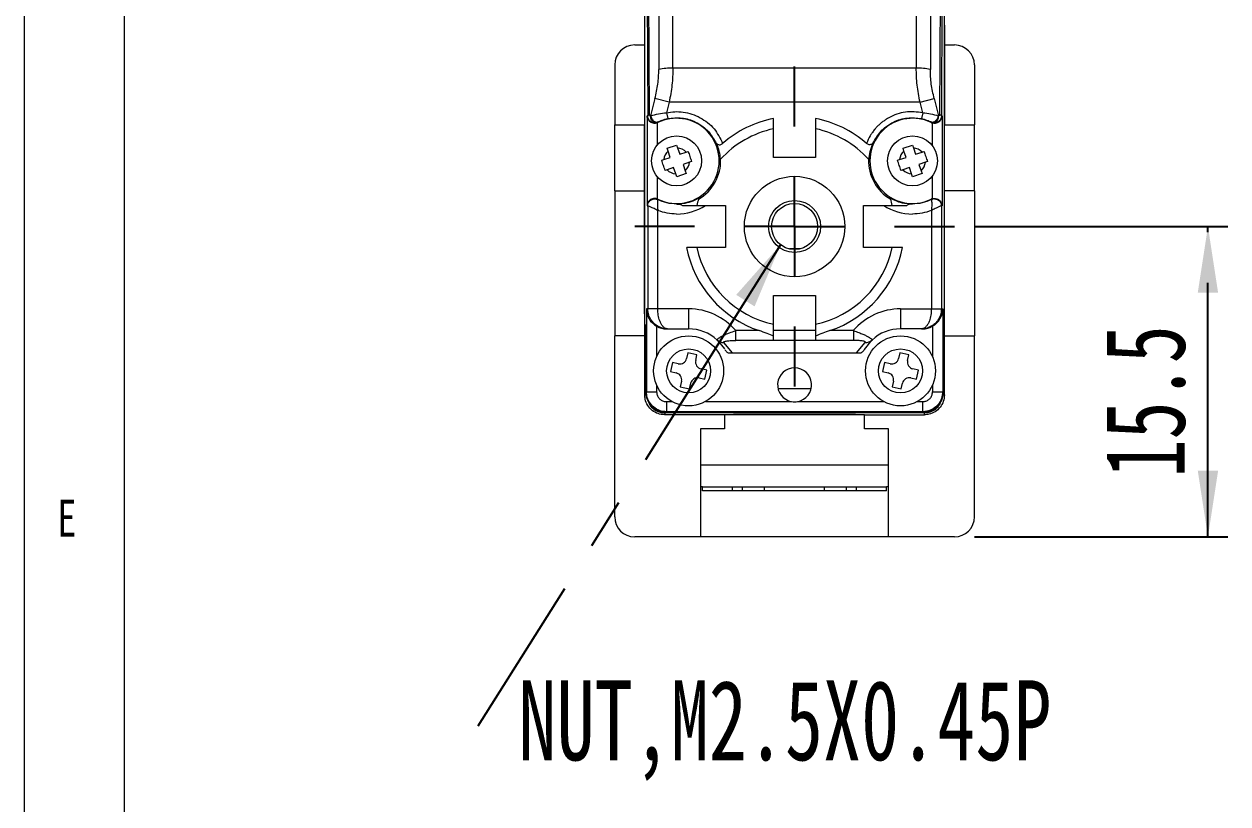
# Paper-space layout '시트2-ENG' of a CAD drawing. Header units: millimetres. Extents: x 5 to 415, y 5 to 292.
# Drawn here: x 5 to 65.2, y 59.4 to 98.4 of the extents above; entities that cross this region are included whole.
import ezdxf

# ---------------------------------------------------------------- set-up
doc = ezdxf.new("R2010")
doc.units = ezdxf.units.MM
doc.linetypes.add('CENTERX2', pattern=[20.32, 12.7, -2.54, 2.54, -2.54])
doc.layers.add('CENTER_LINE', color=7, linetype='CENTERX2')
doc.styles.add('SLDTEXTSTYLE0', font='TXT', dxfattribs={"width": 0.7})
doc.styles.add('SLDTEXTSTYLE3', font='TXT', dxfattribs={"width": 0.75})
doc.dimstyles.new('SLDDIMSTYLE5', dxfattribs={"dimtxt": 4, "dimasz": 3.302, "dimexe": 0, "dimexo": 0.0625, "dimgap": 1, "dimtad": 1, "dimdec": 1, "dimrnd": 1e-09, "dimzin": 12, "dimdsep": 46, "dimtxsty": 'SLDTEXTSTYLE0', "dimsah": 1, "dimcen": 0.09, "dimadec": 0, "dimazin": 3, "dimtfac": 1, "dimtdec": 1, "dimtofl": 0, "dimtmove": 0, "dimatfit": 3, "dimfxl": 1, "dimfrac": 2, "dimtolj": 1, "dimtzin": 12, "dimarcsym": 0})
doc.dimstyles.new('SLDDIMSTYLE6', dxfattribs={"dimtxt": 0.18, "dimasz": 3.302, "dimexe": 0, "dimexo": 0.0625, "dimgap": 0, "dimtad": 0, "dimtih": 1, "dimtoh": 1, "dimdec": 0, "dimrnd": 1e-09, "dimzin": 0, "dimdsep": 46, "dimtxsty": 'Standard', "dimsah": 1, "dimcen": 0.09, "dimadec": 0, "dimazin": 0, "dimtfac": 3.302, "dimtdec": 0, "dimtofl": 0, "dimtmove": 0, "dimatfit": 3, "dimfxl": 1, "dimfrac": 2, "dimtolj": 1, "dimtzin": 0, "dimarcsym": 0})

# ---------------------------------------------------------------- blocks, each defined once
blk = doc.blocks.new('_D_58')
at = {"layer": 'CENTER_LINE'}
for p, q in [((52.548, 88.323), (65.229, 88.323)), ((64.229, 72.803), (64.229, 88.323)), ((52.548, 72.803), (65.229, 72.803))]:
    blk.add_line(p, q, dxfattribs=at)
for points in [[(64.229, 88.323), (63.721, 85.021), (64.737, 85.021)], [(64.229, 72.803), (64.737, 76.105), (63.721, 76.105)]]:
    blk.add_solid(points, dxfattribs=at)
at = {"layer": 'CENTER_LINE', "insert": (59.073, 75.769), "char_height": 4, "attachment_point": 1, "rotation": 90, "style": 'SLDTEXTSTYLE0'}
blk.add_mtext('15.5', dxfattribs=at)
blk = doc.blocks.new('SW_NOTE_0_20')
at = {"layer": 'CENTER_LINE', "color": 0, "insert": (2.028, 2.3), "char_height": 4, "attachment_point": 1, "style": 'SLDTEXTSTYLE0'}
blk.add_mtext('NUT,M2.5X0.45P', dxfattribs=at)
blk = doc.blocks.new('SW_CENTERMARKSYMBOL_18')
at = {"layer": 'CENTER_LINE', "color": 0}
for p, q in [((0, 5), (0, 8)), ((0, 0), (0, 2.5)), ((-5, 0), (-8, 0)), ((0, 0), (-2.5, 0)), ((0, 0), (0, -2.5)), ((0, 0), (2.5, 0)), ((5, 0), (8, 0)), ((0, -5), (0, -8))]:
    blk.add_line(p, q, dxfattribs=at)

psp = doc.layouts.new('시트2-ENG')

# ---------------------------------------------------------------- linework, layer by layer
at = {"color": 7, "linetype": 'Continuous', "lineweight": 18}
for p, q in [((5, 292), (5, 5)), ((10, 287), (10, 10)), ((36.048, 104.505), (36.048, 93.405)), ((36.057, 83.405), (36.057, 102.103)), ((36.166, 101.905), (36.204, 93.85)), ((36.292, 93.905), (36.254, 101.959)), ((36.755, 102.088), (36.756, 96.169)), ((37.463, 96.245), (37.463, 102.19)), ((49.634, 102.19), (49.634, 96.245)), ((50.342, 102.088), (50.341, 96.169)), ((50.843, 101.959), (50.805, 93.905)), ((50.931, 101.905), (50.893, 93.85)), ((51.048, 98.393), (51.048, 100.133)), ((51.048, 98.393), (51.043, 98.393)), ((51.043, 83.405), (51.043, 98.393)), ((51.048, 98.393), (51.048, 93.405)), ((35.548, 97.403), (36.048, 97.403)), ((51.048, 97.403), (51.548, 97.403)), ((34.548, 96.403), (34.548, 93.403)), ((52.548, 96.403), (52.548, 93.403)), ((49.634, 96.245), (37.463, 96.245)), ((36.565, 94.719), (36.343, 93.862)), ((37.272, 94.536), (36.565, 94.719)), ((49.825, 94.536), (50.532, 94.719)), ((50.532, 94.719), (50.754, 93.862)), ((37.272, 94.536), (37.136, 94.012)), ((37.136, 94.012), (37.199, 93.719)), ((49.825, 94.536), (37.272, 94.536)), ((49.961, 94.012), (49.825, 94.536)), ((49.961, 94.012), (49.898, 93.719)), ((34.548, 93.403), (36.048, 93.403)), ((34.548, 90.103), (34.548, 93.403)), ((36.048, 93.405), (36.057, 93.405)), ((36.048, 92.803), (36.048, 93.403)), ((36.057, 93.403), (36.048, 93.403)), ((36.204, 93.85), (36.171, 93.85)), ((36.171, 93.85), (36.171, 89.36)), ((36.343, 93.862), (36.36, 93.865)), ((36.699, 93.542), (36.601, 93.511)), ((36.711, 93.519), (36.699, 93.542)), ((42.498, 93.212), (42.498, 93.722)), ((44.598, 93.722), (44.598, 93.212)), ((50.398, 93.542), (50.386, 93.519)), ((50.496, 93.511), (50.398, 93.542)), ((50.754, 93.862), (50.737, 93.865)), ((50.893, 93.85), (50.926, 93.85)), ((50.926, 93.85), (50.926, 89.36)), ((51.043, 93.405), (51.048, 93.405)), ((51.048, 93.403), (51.043, 93.403)), ((51.048, 92.803), (51.048, 93.403)), ((51.048, 93.403), (52.548, 93.403)), ((52.548, 90.103), (52.548, 93.403)), ((36.048, 89.355), (36.048, 93.305)), ((36.048, 93.305), (36.057, 93.305)), ((42.498, 91.773), (42.498, 93.212)), ((44.598, 93.212), (44.598, 91.773)), ((51.048, 93.305), (51.043, 93.305)), ((51.048, 89.355), (51.048, 93.305)), ((37.173, 92.235), (37.647, 92.394)), ((37.221, 92.092), (37.173, 92.235)), ((37.647, 92.394), (37.695, 92.251)), ((37.695, 92.251), (37.801, 91.936)), ((48.973, 92.235), (49.447, 92.394)), ((49.021, 92.092), (48.973, 92.235)), ((49.447, 92.394), (49.495, 92.251)), ((49.495, 92.251), (49.601, 91.936)), ((36.901, 91.634), (37.002, 91.668)), ((37.002, 91.668), (37.327, 91.777)), ((37.327, 91.777), (37.221, 92.092)), ((37.801, 91.936), (38.125, 92.045)), ((38.125, 92.045), (38.226, 92.078)), ((38.396, 91.572), (38.295, 91.538)), ((39.822, 91.657), (39.848, 91.685)), ((44.598, 91.773), (42.498, 91.773)), ((47.249, 91.685), (47.275, 91.657)), ((48.701, 91.634), (48.802, 91.668)), ((48.802, 91.668), (49.127, 91.777)), ((49.127, 91.777), (49.021, 92.092)), ((49.601, 91.936), (49.925, 92.045)), ((49.925, 92.045), (50.026, 92.078)), ((50.196, 91.572), (50.095, 91.538)), ((37.171, 91.161), (37.071, 91.128)), ((37.496, 91.27), (37.171, 91.161)), ((37.602, 90.955), (37.496, 91.27)), ((37.65, 90.812), (37.602, 90.955)), ((38.124, 90.971), (37.65, 90.812)), ((38.295, 91.538), (37.97, 91.429)), ((37.97, 91.429), (38.076, 91.114)), ((38.076, 91.114), (38.124, 90.971)), ((48.971, 91.161), (48.871, 91.128)), ((49.296, 91.27), (48.971, 91.161)), ((49.402, 90.955), (49.296, 91.27)), ((49.45, 90.812), (49.402, 90.955)), ((49.924, 90.971), (49.45, 90.812)), ((50.095, 91.538), (49.77, 91.429)), ((49.77, 91.429), (49.876, 91.114)), ((49.876, 91.114), (49.924, 90.971)), ((34.548, 90.103), (36.048, 90.103)), ((34.548, 90.103), (34.548, 82.853)), ((52.548, 90.103), (51.048, 90.103)), ((52.548, 90.103), (52.548, 82.853)), ((36.048, 83.955), (36.048, 89.355)), ((36.171, 89.36), (36.206, 89.36)), ((36.206, 89.36), (36.206, 84.205)), ((36.699, 89.668), (36.711, 89.692)), ((37.664, 89.448), (37.648, 89.448)), ((37.937, 89.373), (38.66, 89.373)), ((38.66, 89.373), (40.098, 89.373)), ((38.74, 89.694), (38.751, 89.731)), ((40.098, 89.373), (40.098, 87.273)), ((46.998, 89.373), (48.437, 89.373)), ((46.998, 87.273), (46.998, 89.373)), ((48.346, 89.731), (48.357, 89.694)), ((48.437, 89.373), (49.16, 89.373)), ((49.448, 89.448), (49.433, 89.448)), ((50.386, 89.692), (50.398, 89.668)), ((50.891, 89.36), (50.891, 84.205)), ((50.926, 89.36), (50.891, 89.36)), ((51.048, 83.955), (51.048, 89.355)), ((36.706, 84.205), (36.706, 89.121)), ((50.391, 89.121), (50.391, 84.205)), ((38.66, 87.273), (38.15, 87.273)), ((40.098, 87.273), (38.66, 87.273)), ((43.809, 87.203), (43.288, 87.203)), ((48.437, 87.273), (46.998, 87.273)), ((48.947, 87.273), (48.437, 87.273)), ((42.498, 83.434), (42.498, 84.873)), ((42.498, 84.873), (44.598, 84.873)), ((44.598, 84.873), (44.598, 83.434)), ((36.048, 83.955), (36.052, 83.955)), ((36.052, 79.905), (36.052, 83.955)), ((36.206, 84.205), (36.137, 84.205)), ((36.137, 84.205), (36.137, 80.059)), ((38.248, 84.205), (36.706, 84.205)), ((38.248, 84.205), (38.248, 83.205)), ((48.848, 84.205), (50.391, 84.205)), ((48.848, 84.205), (48.848, 83.205)), ((50.391, 84.205), (50.891, 84.205)), ((50.891, 84.205), (50.959, 84.205)), ((50.959, 84.205), (50.959, 80.059)), ((51.045, 83.955), (51.048, 83.955)), ((51.045, 79.905), (51.045, 83.955)), ((36.057, 83.405), (36.106, 83.405)), ((36.106, 83.405), (36.106, 80.028)), ((36.646, 83.339), (36.646, 81.807)), ((37.146, 83.205), (37.197, 83.205)), ((37.197, 83.205), (38.248, 83.205)), ((42.498, 82.84), (42.498, 83.434)), ((44.598, 83.434), (44.598, 82.84)), ((49.9, 83.205), (48.848, 83.205)), ((49.9, 83.205), (49.951, 83.205)), ((50.451, 83.339), (50.451, 81.807)), ((50.991, 83.405), (51.043, 83.405)), ((50.991, 80.028), (50.991, 83.405)), ((36.052, 82.853), (34.548, 82.853)), ((34.548, 73.803), (34.548, 82.853)), ((39.673, 82.648), (40.036, 82.2)), ((40.446, 82.005), (40.013, 82.525)), ((41.78, 83.115), (40.609, 83.115)), ((42.498, 82.625), (40.609, 82.625)), ((44.598, 83.115), (42.498, 83.115)), ((42.498, 82.625), (42.498, 82.84)), ((44.598, 82.625), (42.498, 82.625)), ((44.598, 82.84), (44.598, 82.625)), ((46.488, 82.625), (44.598, 82.625)), ((46.488, 83.115), (45.317, 83.115)), ((46.488, 83.115), (46.488, 82.625)), ((46.651, 82.005), (47.084, 82.525)), ((47.044, 82.179), (47.424, 82.648)), ((51.045, 82.853), (52.548, 82.853)), ((52.548, 73.803), (52.548, 82.853)), ((38.21, 82.008), (38.147, 81.723)), ((38.666, 81.907), (38.21, 82.008)), ((40.446, 82.005), (46.651, 82.005)), ((48.81, 82.008), (48.747, 81.723)), ((49.266, 81.907), (48.81, 82.008)), ((37.445, 81.52), (37.344, 81.065)), ((37.73, 81.457), (37.445, 81.52)), ((38.603, 81.622), (38.666, 81.907)), ((48.045, 81.52), (47.944, 81.065)), ((48.33, 81.457), (48.045, 81.52)), ((49.203, 81.622), (49.266, 81.907)), ((37.344, 81.065), (37.628, 81.002)), ((38.767, 80.749), (39.052, 80.686)), ((39.153, 81.141), (38.869, 81.204)), ((39.052, 80.686), (39.153, 81.141)), ((47.944, 81.065), (48.228, 81.002)), ((49.367, 80.749), (49.652, 80.686)), ((49.753, 81.141), (49.469, 81.204)), ((49.652, 80.686), (49.753, 81.141)), ((36.646, 80.399), (36.646, 80.059)), ((37.894, 80.584), (37.831, 80.299)), ((37.831, 80.299), (38.287, 80.198)), ((38.287, 80.198), (38.35, 80.483)), ((44.374, 80.203), (42.723, 80.203)), ((48.494, 80.584), (48.431, 80.299)), ((48.431, 80.299), (48.887, 80.198)), ((48.887, 80.198), (48.95, 80.483)), ((50.451, 80.399), (50.451, 80.059)), ((36.137, 80.059), (36.106, 80.028)), ((36.137, 80.059), (36.646, 80.059)), ((37.137, 79.568), (37.408, 79.568)), ((37.137, 79.568), (37.137, 79.059)), ((39.089, 79.568), (43.401, 79.568)), ((43.696, 79.568), (48.008, 79.568)), ((49.689, 79.568), (49.96, 79.568)), ((49.96, 79.059), (49.96, 79.568)), ((50.451, 80.059), (50.959, 80.059)), ((50.959, 80.059), (50.991, 80.028)), ((40.498, 79.007), (37.048, 79.007)), ((40.048, 78.909), (37.048, 78.909)), ((37.137, 79.059), (37.106, 79.028)), ((37.106, 79.028), (40.548, 79.028)), ((49.96, 79.059), (37.137, 79.059)), ((40.048, 78.921), (47.048, 78.921)), ((40.048, 78.909), (40.048, 78.921)), ((40.048, 78.909), (40.048, 78.203)), ((40.498, 79.028), (40.498, 79.007)), ((40.498, 78.994), (40.498, 79.007)), ((46.598, 78.994), (40.498, 78.994)), ((40.548, 79.028), (40.548, 79.005)), ((40.548, 79.005), (46.548, 79.005)), ((49.991, 79.028), (46.548, 79.028)), ((46.548, 79.005), (46.548, 79.028)), ((46.598, 79.028), (46.598, 79.007)), ((46.598, 78.994), (46.598, 79.007)), ((50.049, 79.007), (46.598, 79.007)), ((47.048, 78.909), (47.048, 78.921)), ((47.048, 78.203), (47.048, 78.909)), ((47.048, 78.909), (50.049, 78.909)), ((49.96, 79.059), (49.991, 79.028)), ((40.048, 78.203), (38.848, 78.203)), ((38.848, 78.203), (38.848, 72.803)), ((48.248, 78.203), (47.048, 78.203)), ((48.248, 72.803), (48.248, 78.203)), ((38.848, 76.403), (48.248, 76.403)), ((38.948, 75.303), (38.848, 75.303)), ((38.948, 75.103), (38.948, 75.303)), ((38.948, 75.303), (40.448, 75.303)), ((40.448, 75.303), (40.948, 75.303)), ((40.948, 75.103), (40.948, 75.303)), ((40.948, 75.303), (42.048, 75.303)), ((42.048, 75.103), (42.048, 75.303)), ((42.048, 75.303), (45.048, 75.303)), ((45.048, 75.103), (45.048, 75.303)), ((45.048, 75.303), (46.148, 75.303)), ((46.148, 75.103), (46.148, 75.303)), ((46.148, 75.303), (46.648, 75.303)), ((46.648, 75.303), (48.148, 75.303)), ((48.148, 75.103), (48.148, 75.303)), ((48.248, 75.303), (48.148, 75.303)), ((48.148, 75.103), (38.948, 75.103)), ((38.848, 72.803), (35.548, 72.803)), ((48.248, 72.803), (38.848, 72.803)), ((51.548, 72.803), (48.248, 72.803))]:
    psp.add_line(p, q, dxfattribs=at)
at = {"color": 8, "linetype": 'Continuous', "lineweight": 18}
for p, q in [((36.601, 93.511), (36.553, 93.509)), ((36.671, 93.502), (36.671, 92.382)), ((50.426, 93.502), (50.426, 92.382)), ((50.544, 93.511), (50.496, 93.511)), ((36.671, 90.824), (36.671, 89.709)), ((50.426, 90.824), (50.426, 89.709)), ((40.448, 75.103), (40.448, 75.303)), ((46.648, 75.103), (46.648, 75.303))]:
    psp.add_line(p, q, dxfattribs=at)
at = {"color": 7, "linetype": 'Continuous', "lineweight": 18, "flags": 128}
psp.add_lwpolyline([(40.609, 82.625), (40.609, 82.649), (40.609, 82.687), (40.609, 82.737), (40.609, 82.798), (40.609, 82.869), (40.609, 82.947), (40.609, 83.03), (40.609, 83.115)], dxfattribs=at)
at = {"color": 7, "linetype": 'Continuous', "lineweight": 18}
for centre, radius in [((37.648, 91.603), 1.25), ((49.448, 91.603), 1.25), ((43.548, 88.323), 2.51), ((43.548, 88.323), 1.3), ((43.548, 88.323), 1.15), ((38.248, 81.103), 1.75), ((48.848, 81.103), 1.75), ((38.248, 81.103), 1.1), ((48.848, 81.103), 1.1)]:
    psp.add_circle(centre, radius, dxfattribs=at)
for centre, radius, start, end in [((35.548, 96.403), 1, 90, 180), ((51.548, 96.403), 1, 0, 90), ((37.422, 93.285), 2.96, 89.21959, 103.01862), ((49.675, 93.285), 2.96, 76.98138, 90.78041), ((36.297, 93.799), 0.106, 92.8684, 151.15593), ((36.548, 93.85), 0.369, 289.34492, 296.10388), ((37.648, 91.605), 2.131, 243.89612, 116.10388), ((43.548, 88.323), 5.5, 101.00584, 130.89061), ((43.548, 88.323), 5.5, 49.10939, 78.99416), ((49.448, 91.605), 2.131, 63.89612, 296.10388), ((50.548, 93.85), 0.369, 243.89612, 250.65508), ((50.8, 93.799), 0.106, 28.84509, 87.13117), ((43.548, 88.323), 5, 102.12235, 137.74369), ((43.548, 88.323), 5, 42.25631, 77.87765), ((37.648, 91.603), 0.65, 42.79227, 85.91924), ((49.448, 91.603), 0.65, 42.79227, 85.91924), ((37.648, 91.603), 0.65, 131.15897, 174.28594), ((37.648, 91.605), 2.201, 299.74165, 2.08246), ((49.448, 91.605), 2.201, 177.91754, 240.25835), ((49.448, 91.603), 0.65, 131.15897, 174.28594), ((37.648, 91.603), 0.65, 222.79227, 265.91924), ((37.648, 91.603), 0.65, 311.15897, 354.28594), ((49.448, 91.603), 0.65, 222.79227, 265.91924), ((49.448, 91.603), 0.65, 311.15897, 354.28594), ((36.548, 89.36), 0.369, 63.89612, 70.65508), ((37.648, 91.605), 2.657, 270, 302.85003), ((43.548, 88.323), 5, 164.08042, 167.87765), ((49.448, 91.605), 2.657, 237.14997, 270), ((43.548, 88.323), 5, 12.12235, 15.91958), ((50.548, 89.36), 0.369, 109.34492, 116.10388), ((43.548, 88.323), 5.5, 191.00584, 251.24061), ((43.548, 88.323), 5, 192.12235, 257.87765), ((43.548, 88.323), 5, 282.12235, 347.87765), ((43.548, 88.323), 5.5, 288.75939, 348.99416), ((38.248, 81.105), 3.1, 40.41773, 90), ((48.848, 81.105), 3.1, 90, 139.58227), ((38.248, 81.105), 2.1, 47.27154, 90), ((48.848, 81.105), 2.1, 90, 132.72846), ((39.991, 82.994), 0.47, 227.47679, 272.6664), ((47.106, 82.994), 0.47, 267.3336, 312.52321), ((37.805, 81.799), 0.35, 257.48214, 347.48214), ((38.944, 81.546), 0.35, 167.48214, 257.48214), ((48.405, 81.799), 0.35, 257.48214, 347.48214), ((49.544, 81.546), 0.35, 167.48214, 257.48214), ((37.553, 80.66), 0.35, 347.48214, 77.48214), ((38.691, 80.407), 0.35, 77.48214, 167.48214), ((43.548, 80.405), 0.85, 279.97078, 260.02922), ((48.153, 80.66), 0.35, 347.48214, 77.48214), ((49.291, 80.407), 0.35, 77.48214, 167.48214), ((43.548, 80.405), 0.85, 260.02922, 279.97078), ((35.548, 73.803), 1, 180, 270), ((51.548, 73.803), 1, 270, 0)]:
    psp.add_arc(centre, radius, start, end, dxfattribs=at)
for centre, major_axis, ratio, start_param, end_param in [((37.155, 84.205), (1.018, 0), 0.982697, 3.141593, 4.188702), ((49.942, 84.205), (1.018, 0), 0.982697, 5.236076, 6.283185), ((37.146, 84.205), (-1, 0), 0.999848, 1.04711, 1.570796), ((49.951, 84.205), (-1, 0), 0.999848, 1.570796, 2.094483), ((37.106, 80.028), (0.707, 0.707), 0.999695, 2.356347, 3.926839), ((49.991, 80.028), (0.707, -0.707), 0.999695, 5.497939, 7.068431)]:
    psp.add_ellipse(centre, major_axis=major_axis, ratio=ratio, start_param=start_param, end_param=end_param, dxfattribs=at)
for points, knots in [([(36.565, 94.719), (36.62, 94.963), (36.731, 95.446), (36.747, 95.929), (36.756, 96.169)], [0, 0, 0, 0, 0.504154, 1, 1, 1, 1]), ([(37.463, 96.245), (37.454, 95.963), (37.438, 95.396), (37.328, 94.825), (37.272, 94.536)], [0, 0, 0, 0, 0.495576, 1, 1, 1, 1]), ([(49.825, 94.536), (49.769, 94.825), (49.659, 95.396), (49.642, 95.963), (49.634, 96.245)], [0, 0, 0, 0, 0.504417, 1, 1, 1, 1]), ([(50.532, 94.719), (50.477, 94.963), (50.366, 95.446), (50.35, 95.929), (50.341, 96.169)], [0, 0, 0, 0, 0.504153, 1, 1, 1, 1]), ([(36.36, 93.865), (36.481, 93.9), (36.711, 93.965), (37, 93.997), (37.136, 94.012)], [0, 0, 0, 0, 0.529808, 1, 1, 1, 1]), ([(37.136, 94.012), (37.275, 94.034), (37.553, 94.08), (37.986, 94.055), (38.417, 93.958), (38.831, 93.778), (39.206, 93.527), (39.63, 93.123), (39.823, 92.734), (39.948, 92.481)], [0, 0, 0, 0, 0.121015, 0.242141, 0.371015, 0.500448, 0.629292, 0.758755, 1, 1, 1, 1]), ([(49.961, 94.012), (49.67, 94.044), (49.234, 94.093), (48.667, 93.951), (48.344, 93.812), (48.116, 93.676), (47.968, 93.574), (47.828, 93.46), (47.697, 93.337), (47.614, 93.247), (47.562, 93.185), (47.504, 93.116), (47.422, 93.004), (47.281, 92.785), (47.205, 92.61), (47.149, 92.481)], [0, 0, 0, 0, 0.24915, 0.374216, 0.499281, 0.551014, 0.602748, 0.654458, 0.706139, 0.757811, 0.759825, 0.775453, 0.83602, 0.879004, 1, 1, 1, 1]), ([(49.961, 94.012), (50.097, 93.997), (50.386, 93.965), (50.616, 93.9), (50.737, 93.865)], [0, 0, 0, 0, 0.4709453, 1, 1, 1, 1]), ([(36.671, 93.502), (36.637, 93.493), (36.569, 93.475), (36.466, 93.486), (36.359, 93.524), (36.252, 93.608), (36.187, 93.725), (36.172, 93.813), (36.171, 93.849), (36.171, 93.85)], [0, 0, 0, 0, 0.117763, 0.235394, 0.357437, 0.547783, 0.812584, 0.994967, 1, 1, 1, 1]), ([(36.553, 93.509), (36.545, 93.508), (36.511, 93.506), (36.453, 93.518), (36.383, 93.545), (36.322, 93.588), (36.271, 93.642), (36.233, 93.706), (36.209, 93.777), (36.206, 93.826), (36.204, 93.85)], [0, 0, 0, 0, 0.048473, 0.185416, 0.322525, 0.459803, 0.595659, 0.730926, 0.865681, 1, 1, 1, 1]), ([(36.292, 93.905), (36.292, 93.902), (36.293, 93.895), (36.297, 93.883), (36.308, 93.87), (36.324, 93.861), (36.337, 93.862), (36.343, 93.862)], [0, 0, 0, 0, 0.1057871, 0.2139945, 0.4591085, 0.7270717, 1, 1, 1, 1]), ([(36.601, 93.511), (36.586, 93.51), (36.556, 93.509), (36.508, 93.525), (36.459, 93.557), (36.416, 93.605), (36.38, 93.665), (36.356, 93.731), (36.343, 93.799), (36.343, 93.842), (36.343, 93.862)], [0, 0, 0, 0, 0.113183, 0.235918, 0.365964, 0.5, 0.634036, 0.764082, 0.886817, 1, 1, 1, 1]), ([(36.699, 93.542), (36.686, 93.538), (36.659, 93.529), (36.608, 93.534), (36.552, 93.559), (36.494, 93.603), (36.442, 93.663), (36.401, 93.731), (36.373, 93.8), (36.364, 93.844), (36.36, 93.865)], [0, 0, 0, 0, 0.110626, 0.23271, 0.363836, 0.5, 0.636164, 0.76729, 0.889374, 1, 1, 1, 1]), ([(36.699, 93.542), (36.772, 93.576), (36.881, 93.628), (37.06, 93.686), (37.153, 93.708), (37.199, 93.719)], [0, 0, 0, 0, 0.50598, 0.757681, 1, 1, 1, 1]), ([(37.199, 93.719), (37.437, 93.746), (37.914, 93.8), (38.61, 93.58), (39.213, 93.168), (39.464, 92.759), (39.59, 92.554)], [0, 0, 0, 0, 0.25, 0.5, 0.75, 1, 1, 1, 1]), ([(47.507, 92.554), (47.633, 92.759), (47.884, 93.168), (48.487, 93.58), (49.183, 93.8), (49.66, 93.746), (49.898, 93.719)], [0, 0, 0, 0, 0.25, 0.5, 0.75, 1, 1, 1, 1]), ([(49.898, 93.719), (49.944, 93.708), (50.037, 93.686), (50.216, 93.628), (50.325, 93.576), (50.398, 93.542)], [0, 0, 0, 0, 0.242384, 0.494157, 1, 1, 1, 1]), ([(50.737, 93.865), (50.733, 93.844), (50.724, 93.8), (50.696, 93.731), (50.655, 93.663), (50.603, 93.603), (50.545, 93.559), (50.489, 93.534), (50.438, 93.529), (50.411, 93.538), (50.398, 93.542)], [0, 0, 0, 0, 0.110626, 0.23271, 0.363836, 0.5, 0.636164, 0.76729, 0.889374, 1, 1, 1, 1]), ([(50.926, 93.85), (50.926, 93.849), (50.925, 93.813), (50.91, 93.725), (50.845, 93.608), (50.738, 93.524), (50.631, 93.486), (50.528, 93.475), (50.46, 93.493), (50.426, 93.502)], [0, 0, 0, 0, 0.005034, 0.187416, 0.452217, 0.642563, 0.764606, 0.882237, 1, 1, 1, 1]), ([(50.496, 93.511), (50.511, 93.51), (50.543, 93.509), (50.593, 93.527), (50.641, 93.56), (50.685, 93.61), (50.719, 93.67), (50.742, 93.736), (50.754, 93.801), (50.754, 93.843), (50.754, 93.862)], [0, 0, 0, 0, 0.1181459, 0.2449952, 0.3777504, 0.5126742, 0.6456534, 0.7729126, 0.8915931, 1, 1, 1, 1]), ([(50.893, 93.85), (50.888, 93.808), (50.881, 93.742), (50.838, 93.661), (50.794, 93.606), (50.735, 93.558), (50.672, 93.528), (50.606, 93.508), (50.565, 93.51), (50.544, 93.511)], [0, 0, 0, 0, 0.230756, 0.360845, 0.50045, 0.619436, 0.773828, 0.885337, 1, 1, 1, 1]), ([(50.805, 93.905), (50.805, 93.902), (50.804, 93.895), (50.8, 93.882), (50.789, 93.87), (50.773, 93.861), (50.76, 93.862), (50.754, 93.862)], [0, 0, 0, 0, 0.107272, 0.216266, 0.463262, 0.73307, 1, 1, 1, 1]), ([(39.59, 92.554), (39.642, 92.436), (39.749, 92.198), (39.81, 91.886), (39.82, 91.698), (39.822, 91.657)], [0, 0, 0, 0, 0.433854, 0.877719, 1, 1, 1, 1]), ([(39.59, 92.554), (39.616, 92.513), (39.655, 92.453), (39.743, 92.413), (39.816, 92.41), (39.889, 92.435), (39.929, 92.466), (39.948, 92.481)], [0, 0, 0, 0, 0.381572, 0.550126, 0.720262, 0.867847, 1, 1, 1, 1]), ([(47.507, 92.554), (47.481, 92.513), (47.442, 92.453), (47.354, 92.413), (47.281, 92.41), (47.208, 92.435), (47.168, 92.466), (47.149, 92.481)], [0, 0, 0, 0, 0.3815475, 0.5501155, 0.7202658, 0.8678613, 1, 1, 1, 1]), ([(47.275, 91.657), (47.288, 91.8), (47.317, 92.09), (47.42, 92.376), (47.493, 92.525), (47.507, 92.554)], [0, 0, 0, 0, 0.437761, 0.888995, 1, 1, 1, 1]), ([(36.671, 89.709), (36.637, 89.717), (36.597, 89.728), (36.517, 89.731), (36.433, 89.718), (36.323, 89.664), (36.22, 89.562), (36.178, 89.451), (36.171, 89.378), (36.171, 89.361), (36.171, 89.36)], [0, 0, 0, 0, 0.11544, 0.141145, 0.277216, 0.412411, 0.624676, 0.915152, 0.994966, 1, 1, 1, 1]), ([(36.206, 89.36), (36.211, 89.405), (36.221, 89.495), (36.3, 89.608), (36.414, 89.688), (36.504, 89.698), (36.548, 89.703)], [0, 0, 0, 0, 0.25, 0.5, 0.75, 1, 1, 1, 1]), ([(36.706, 89.121), (36.643, 89.155), (36.515, 89.223), (36.347, 89.3), (36.253, 89.342), (36.213, 89.358), (36.208, 89.36), (36.206, 89.36)], [0, 0, 0, 0, 0.260217, 0.529104, 0.765257, 0.882426, 1, 1, 1, 1]), ([(36.548, 89.703), (36.575, 89.702), (36.627, 89.698), (36.675, 89.678), (36.699, 89.668)], [0, 0, 0, 0, 0.5, 1, 1, 1, 1]), ([(36.699, 89.668), (36.699, 89.665), (36.698, 89.66), (36.694, 89.625), (36.69, 89.569), (36.685, 89.477), (36.684, 89.326), (36.698, 89.193), (36.706, 89.121)], [0, 0, 0, 0, 0.12306, 0.248493, 0.377059, 0.509618, 0.734984, 1, 1, 1, 1]), ([(37.648, 89.448), (37.484, 89.458), (37.155, 89.477), (36.851, 89.604), (36.699, 89.668)], [0, 0, 0, 0, 0.5, 1, 1, 1, 1]), ([(38.751, 89.731), (38.622, 89.667), (38.361, 89.539), (37.995, 89.459), (37.764, 89.451), (37.664, 89.448)], [0, 0, 0, 0, 0.3559805, 0.7229169, 1, 1, 1, 1]), ([(37.664, 89.448), (37.741, 89.442), (37.837, 89.434), (37.921, 89.383), (37.937, 89.373)], [0, 0, 0, 0, 0.804502, 1, 1, 1, 1]), ([(49.433, 89.448), (49.306, 89.454), (49.05, 89.465), (48.684, 89.56), (48.45, 89.678), (48.346, 89.731)], [0, 0, 0, 0, 0.352221, 0.711319, 1, 1, 1, 1]), ([(49.433, 89.448), (49.356, 89.442), (49.26, 89.434), (49.176, 89.383), (49.16, 89.373)], [0, 0, 0, 0, 0.804617, 1, 1, 1, 1]), ([(50.398, 89.668), (50.246, 89.604), (49.942, 89.477), (49.613, 89.458), (49.448, 89.448)], [0, 0, 0, 0, 0.5, 1, 1, 1, 1]), ([(50.398, 89.668), (50.398, 89.665), (50.399, 89.66), (50.403, 89.625), (50.407, 89.569), (50.412, 89.477), (50.413, 89.326), (50.399, 89.193), (50.391, 89.121)], [0, 0, 0, 0, 0.123087, 0.248535, 0.377103, 0.509653, 0.735072, 1, 1, 1, 1]), ([(50.891, 89.36), (50.889, 89.359), (50.884, 89.358), (50.852, 89.345), (50.805, 89.325), (50.721, 89.286), (50.581, 89.222), (50.456, 89.155), (50.391, 89.121)], [0, 0, 0, 0, 0.1194981, 0.2397405, 0.3615359, 0.4856629, 0.7308174, 1, 1, 1, 1]), ([(50.548, 89.703), (50.521, 89.701), (50.469, 89.698), (50.421, 89.678), (50.398, 89.668)], [0, 0, 0, 0, 0.5237, 1, 1, 1, 1]), ([(50.426, 89.709), (50.46, 89.717), (50.5, 89.728), (50.58, 89.731), (50.663, 89.718), (50.774, 89.664), (50.877, 89.562), (50.919, 89.451), (50.926, 89.378), (50.926, 89.361), (50.926, 89.36)], [0, 0, 0, 0, 0.11544, 0.141145, 0.277216, 0.412411, 0.624676, 0.915152, 0.994966, 1, 1, 1, 1]), ([(50.548, 89.703), (50.593, 89.698), (50.683, 89.688), (50.797, 89.608), (50.876, 89.495), (50.886, 89.405), (50.891, 89.36)], [0, 0, 0, 0, 0.25, 0.5, 0.75, 1, 1, 1, 1]), ([(37.197, 83.205), (37.15, 83.213), (37.067, 83.227), (36.957, 83.324), (36.871, 83.448), (36.788, 83.63), (36.721, 83.883), (36.711, 84.1), (36.706, 84.205)], [0, 0, 0, 0, 0.191389, 0.339653, 0.480936, 0.608398, 0.809867, 1, 1, 1, 1]), ([(50.391, 84.205), (50.386, 84.1), (50.376, 83.883), (50.309, 83.63), (50.226, 83.448), (50.14, 83.325), (50.03, 83.227), (49.947, 83.213), (49.9, 83.205)], [0, 0, 0, 0, 0.190183, 0.391587, 0.518897, 0.659859, 0.807345, 1, 1, 1, 1]), ([(50.891, 84.205), (50.882, 84.1), (50.862, 83.883), (50.724, 83.63), (50.559, 83.448), (50.385, 83.325), (50.163, 83.227), (49.995, 83.213), (49.9, 83.205)], [0, 0, 0, 0, 0.1901815, 0.391587, 0.5188144, 0.6598591, 0.8072141, 1, 1, 1, 1]), ([(37.197, 83.205), (37.102, 83.209), (36.982, 83.214), (36.872, 83.264), (36.85, 83.274)], [0, 0, 0, 0, 0.797018, 1, 1, 1, 1]), ([(39.673, 82.648), (39.674, 82.66), (39.675, 82.686), (39.791, 82.768), (39.944, 82.852), (40.106, 82.93), (40.329, 83.022), (40.503, 83.08), (40.609, 83.115)], [0, 0, 0, 0, 0.195533, 0.397857, 0.520192, 0.662414, 0.794289, 1, 1, 1, 1]), ([(40.013, 82.525), (40.008, 82.532), (39.999, 82.546), (40.028, 82.566), (40.085, 82.584), (40.196, 82.604), (40.374, 82.621), (40.53, 82.624), (40.609, 82.625)], [0, 0, 0, 0, 0.1196294, 0.2358823, 0.3544993, 0.4796601, 0.7365804, 1, 1, 1, 1]), ([(42.498, 82.84), (42.394, 82.887), (42.162, 82.989), (41.915, 83.071), (41.78, 83.115)], [0, 0, 0, 0, 0.450985, 1, 1, 1, 1]), ([(45.317, 83.115), (45.195, 83.075), (44.949, 82.993), (44.716, 82.892), (44.598, 82.84)], [0, 0, 0, 0, 0.496019, 1, 1, 1, 1]), ([(46.488, 83.115), (46.582, 83.084), (46.748, 83.03), (46.963, 82.941), (47.127, 82.865), (47.289, 82.779), (47.419, 82.69), (47.422, 82.662), (47.424, 82.648)], [0, 0, 0, 0, 0.182297, 0.322117, 0.457609, 0.574043, 0.791757, 1, 1, 1, 1]), ([(47.084, 82.525), (47.089, 82.532), (47.098, 82.546), (47.069, 82.566), (47.012, 82.584), (46.902, 82.604), (46.723, 82.621), (46.567, 82.624), (46.488, 82.625)], [0, 0, 0, 0, 0.118245, 0.235831, 0.351657, 0.479645, 0.73658, 1, 1, 1, 1]), ([(40.053, 82.179), (40.088, 82.131), (40.136, 82.064), (40.203, 82.018), (40.222, 82.005)], [0, 0, 0, 0, 0.721928, 1, 1, 1, 1]), ([(40.222, 82.005), (40.232, 82.005), (40.252, 82.005), (40.293, 82.005), (40.338, 82.005), (40.379, 82.005), (40.414, 82.005), (40.436, 82.005), (40.446, 82.005)], [0, 0, 0, 0, 0.302904, 0.5868, 0.763479, 0.863466, 0.940683, 1, 1, 1, 1]), ([(46.651, 82.005), (46.665, 82.005), (46.691, 82.005), (46.733, 82.005), (46.797, 82.005), (46.842, 82.005), (46.866, 82.005), (46.875, 82.005)], [0, 0, 0, 0, 0.081806, 0.163008, 0.304881, 0.721802, 1, 1, 1, 1]), ([(46.875, 82.005), (46.922, 82.041), (46.988, 82.092), (47.032, 82.16), (47.044, 82.179)], [0, 0, 0, 0, 0.721901, 1, 1, 1, 1]), ([(36.052, 79.905), (36.07, 79.904), (36.103, 79.9), (36.136, 79.904), (36.15, 79.905)], [0, 0, 0, 0, 0.560005, 1, 1, 1, 1]), ([(37.048, 78.909), (36.936, 78.92), (36.712, 78.942), (36.414, 79.114), (36.189, 79.367), (36.069, 79.647), (36.057, 79.832), (36.052, 79.905)], [0, 0, 0, 0, 0.214704, 0.429408, 0.644093, 0.85877, 1, 1, 1, 1]), ([(37.137, 79.059), (37.022, 79.071), (36.795, 79.094), (36.494, 79.27), (36.27, 79.526), (36.154, 79.805), (36.142, 79.988), (36.137, 80.059)], [0, 0, 0, 0, 0.219954, 0.43457, 0.649243, 0.863978, 1, 1, 1, 1]), ([(36.251, 79.517), (36.28, 79.457), (36.353, 79.306), (36.565, 79.131), (36.815, 79.022), (36.982, 79.011), (37.048, 79.007)], [0, 0, 0, 0, 0.198048, 0.49978, 0.801501, 1, 1, 1, 1]), ([(36.646, 80.059), (36.651, 80.005), (36.662, 79.896), (36.745, 79.749), (36.869, 79.637), (37.008, 79.576), (37.1, 79.57), (37.137, 79.568)], [0, 0, 0, 0, 0.21219, 0.423972, 0.641513, 0.855056, 1, 1, 1, 1]), ([(49.96, 79.568), (50.014, 79.573), (50.123, 79.584), (50.27, 79.667), (50.382, 79.791), (50.442, 79.93), (50.448, 80.022), (50.451, 80.059)], [0, 0, 0, 0, 0.212202, 0.423999, 0.641521, 0.855071, 1, 1, 1, 1]), ([(50.959, 80.059), (50.948, 79.944), (50.925, 79.717), (50.749, 79.416), (50.493, 79.192), (50.214, 79.076), (50.031, 79.064), (49.96, 79.059)], [0, 0, 0, 0, 0.2198969, 0.4345122, 0.6491847, 0.8639199, 1, 1, 1, 1]), ([(51.045, 79.905), (51.034, 79.793), (51.012, 79.569), (50.84, 79.271), (50.587, 79.045), (50.307, 78.926), (50.122, 78.914), (50.049, 78.909)], [0, 0, 0, 0, 0.214704, 0.429408, 0.644093, 0.85877, 1, 1, 1, 1]), ([(50.049, 79.007), (50.15, 79.016), (50.353, 79.036), (50.616, 79.193), (50.79, 79.363), (50.836, 79.488), (50.847, 79.518)], [0, 0, 0, 0, 0.301284, 0.602569, 0.903829, 1, 1, 1, 1]), ([(50.947, 79.905), (50.965, 79.907), (50.998, 79.909), (51.03, 79.906), (51.045, 79.905)], [0, 0, 0, 0, 0.560004, 1, 1, 1, 1]), ([(37.048, 79.007), (37.05, 78.988), (37.052, 78.956), (37.05, 78.923), (37.048, 78.909)], [0, 0, 0, 0, 0.560004, 1, 1, 1, 1]), ([(50.049, 78.909), (50.05, 78.927), (50.053, 78.96), (50.05, 78.992), (50.049, 79.007)], [0, 0, 0, 0, 0.560005, 1, 1, 1, 1])]:
    psp.add_open_spline(points, degree=3, knots=knots, dxfattribs=at)
for points in [[(37.071, 91.128), (37.042, 91.212), (36.986, 91.381), (36.929, 91.549), (36.901, 91.634)], [(38.226, 92.078), (38.255, 91.994), (38.311, 91.825), (38.368, 91.656), (38.396, 91.572)], [(48.871, 91.128), (48.842, 91.212), (48.786, 91.381), (48.729, 91.549), (48.701, 91.634)], [(50.026, 92.078), (50.055, 91.994), (50.111, 91.825), (50.168, 91.656), (50.196, 91.572)], [(37.648, 88.948), (37.487, 88.955), (37.165, 88.97), (36.859, 89.071), (36.706, 89.121)], [(50.391, 89.121), (50.238, 89.07), (49.932, 88.97), (49.609, 88.955), (49.448, 88.948)], [(36.706, 84.205), (36.641, 84.205), (36.511, 84.205), (36.347, 84.205), (36.231, 84.205), (36.214, 84.205), (36.206, 84.205)]]:
    psp.add_open_spline(points, degree=3, dxfattribs=at)
at = {"color": 8, "linetype": 'Continuous', "lineweight": 18}
psp.add_open_spline([(36.85, 83.274), (36.804, 83.292), (36.691, 83.334), (36.539, 83.449), (36.373, 83.63), (36.235, 83.883), (36.215, 84.1), (36.206, 84.205)], degree=3, knots=[0, 0, 0, 0, 0.130966, 0.316821, 0.484642, 0.749693, 1, 1, 1, 1], dxfattribs=at)

# ---------------------------------------------------------------- block references
at = {"layer": 'CENTER_LINE'}
for name, p in [('SW_CENTERMARKSYMBOL_18', (43.548, 88.323)), ('SW_NOTE_0_20', (27.705, 63.332))]:
    psp.add_blockref(name, p, dxfattribs=at)

# ---------------------------------------------------------------- texts
at = {"color": 7, "linetype": 'Continuous', "lineweight": 0, "insert": (6.667, 74.668), "char_height": 1.852, "attachment_point": 1, "style": 'SLDTEXTSTYLE3'}
psp.add_mtext('E', dxfattribs=at)

# ---------------------------------------------------------------- dimensions: what is measured, and where the dimension line sits
at = {"layer": 'CENTER_LINE'}
dim = psp.add_linear_dim(base=(64.229, 88.323), p1=(51.548, 72.803), p2=(51.548, 88.323), angle=90, dimstyle='SLDDIMSTYLE5', dxfattribs=at)
dim.commit()
dim.dimension.update_dxf_attribs({"geometry": '_D_58', "text_midpoint": (64.229, 80.563), "dimtype": 160})

# ---------------------------------------------------------------- leaders
psp.add_leader([(42.846, 87.412), (27.705, 63.332)], dimstyle='SLDDIMSTYLE6', dxfattribs=at)

doc.saveas('drawing.dxf')
